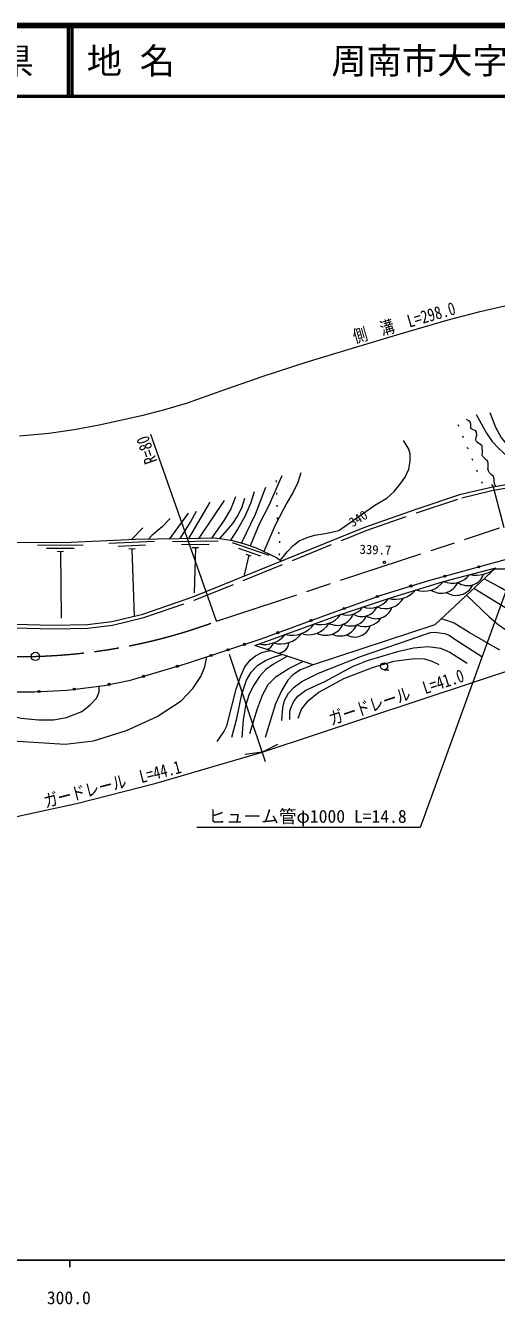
# Model space of a CAD drawing. Units: millimetres at full size, sheet at 1:1000; details may follow other scales. Extents: x 40000 to 680000, y 20000 to 380000.
# Drawn here: x 361722 to 428411, y 198715 to 380000 of the extents above; entities that cross this region are included whole.
import ezdxf
from ezdxf.enums import TextEntityAlignment as Align

# ---------------------------------------------------------------- set-up
doc = ezdxf.new("R2010")
doc.units = ezdxf.units.MM
doc.header["$LTSCALE"] = 1000
for name, pattern in [('CHAIN', [18.5, 12, -1.5, 3.5, -1.5]), ('DASHED', [7.5, 6, -1.5]), ('DOTTED', [1.75, 0.25, -1.5])]:
    doc.linetypes.add(name, pattern=pattern)
for name, color, linetype, lineweight in [('M-BGD', 7, 'Continuous', 13), ('M-BMK', 2, 'CHAIN', 13), ('M-BMK-SRVR', 3, 'Continuous', 13), ('M-STR-HTXT', 7, 'Continuous', 13), ('M-TTL', 2, 'Continuous', 140), ('M-TTL-BAND', 7, 'Continuous', 25), ('M-TTL-LINE', 7, 'Continuous', 50)]:
    doc.layers.add(name, color=color, linetype=linetype, lineweight=lineweight)
doc.layers.add('M-TTL-TXT', color=7, linetype='Continuous')
doc.styles.add('ＭＳ ゴシック', font='')
doc.styles.get('ＭＳ ゴシック').set_extended_font_data('MS Gothic')

msp = doc.modelspace()

# ---------------------------------------------------------------- hatches: boundary and pattern name
at = {"layer": 'M-BGD'}
for points in [[(425789, 303242, -0.41421), (425894, 303426, -0.41421), (426079, 303321, -1)], [(420968, 301918, -0.41421), (421073, 302103, -0.41421), (421257, 301998, -0.41421), (421152, 301813, -0.41421)], [(411400, 299019, -0.41421), (411490, 299211, -0.41421), (411682, 299121, -0.41421), (411592, 298929, -0.41421)], [(416168, 300519, -0.41421), (416268, 300707, -0.41421), (416455, 300607, -0.41421), (416355, 300420, -0.41421)], [(406698, 297318, -0.41421), (406788, 297510, -0.41421), (406980, 297420, -0.41421), (406890, 297228, -0.41421)], [(401999, 295608, -1), (402281, 295711, -1)], [(397303, 293893, -1), (397584, 293996, -1)], [(392582, 292247, -0.41421), (392676, 292437, -0.41421), (392866, 292342, -0.41421), (392771, 292153, -0.41421)], [(387839, 290665, -0.41421), (387933, 290855, -0.41421), (388123, 290760, -0.41421), (388028, 290570, -0.41421)], [(390241, 291467, -1), (390526, 291562, -1)], [(383079, 289134, -0.41421), (383180, 289321, -0.41421), (383367, 289220, -1)], [(373421, 286581, -0.41421), (373539, 286757, -0.41421), (373715, 286639, -0.41421), (373597, 286463, -0.41421)], [(378287, 287709, -0.41421), (378388, 287895, -0.41421), (378574, 287794, -0.41421), (378473, 287608, -0.41421)], [(363479, 285599, -1), (363779, 285614, -1)], [(368467, 285912, -1), (368765, 285950, -0.41421), (368635, 285782, -0.41421)]]:
    msp.add_hatch(color=256, dxfattribs=at).paths.add_polyline_path(points)

# ---------------------------------------------------------------- linework, layer by layer
at = {"layer": 'M-BGD', "linetype": 'DOTTED'}
msp.add_line((422930, 323468), (426708, 314356), dxfattribs=at)
at = {"layer": 'M-BGD'}
for p, q in [((427729, 314946), (427947, 314636)), ((387819, 312448), (384784, 307306)), ((389827, 312658), (386261, 307331)), ((384736, 310864), (382086, 307261)), ((378329, 308809), (376735, 307157)), ((380001, 306850), (373508, 306565)), ((389017, 306926), (382517, 306818)), ((387724, 306455), (383825, 306390)), ((396215, 304865), (391016, 306660)), ((369887, 306343), (363387, 306301)), ((368590, 305885), (364690, 305860)), ((367098, 305425), (366188, 305419)), ((366643, 305422), (366739, 296008)), ((378722, 306343), (374826, 306173)), ((377248, 305828), (376339, 305789)), ((376794, 305808), (377083, 296268)), ((386237, 305980), (385327, 305965)), ((385782, 305972), (385606, 299567)), ((395029, 304799), (391909, 305876)), ((393322, 304912), (392615, 301917)), ((393686, 304786), (392958, 305037)), ((412507, 288675), (413174, 288675))]:
    msp.add_line(p, q, dxfattribs=at)
at = {"layer": 'M-BGD', "linetype": 'DASHED'}
msp.add_line((427947, 314636), (430781, 303867), dxfattribs=at)
at = {"layer": 'M-BGD'}
for points in [[(289189, 329054), (302434, 329673), (318525, 322116), (334382, 314520), (343459, 309487), (350908, 306671), (368164, 306782), (377297, 307182), (386557, 307335), (388446, 307363), (389561, 307263), (391051, 306987), (392722, 306547), (394387, 305972), (397277, 304589), (397972, 304086)], [(425550, 324871), (426997, 322228), (427831, 321050), (428795, 319981), (430009, 318886), (431382, 318108), (433095, 317331), (434300, 316949), (435388, 316816), (435852, 316831)], [(427479, 325155), (428298, 323057), (429146, 321506), (430147, 320335), (431106, 319494), (432149, 318896), (433546, 318397), (434786, 318034)], [(428303, 314700), (428169, 314954), (428106, 315285), (428106, 315758), (427982, 316098), (427727, 316331), (427413, 316596), (427292, 316859), (427219, 317146), (427253, 317322), (427267, 317923), (427213, 318141), (427129, 318284), (426993, 318410), (426474, 318904), (426402, 319085), (426402, 319267), (426445, 319418), (426463, 319597), (426408, 320361), (426327, 320488), (426157, 320597), (425659, 320961), (425523, 321124), (425493, 321323), (425547, 321693), (425657, 321937), (425612, 322347), (425433, 322591), (425115, 322692), (424810, 322900), (424766, 323304), (424766, 323517), (424708, 323813), (424499, 323978), (424154, 324159)], [(397817, 304198), (398776, 305393), (399593, 306232), (400492, 306950), (401629, 307420), (402649, 307745), (404206, 308002), (406114, 308411), (411210, 311994), (412897, 313027), (413940, 313936), (414752, 314929), (415474, 315992), (416014, 317125), (416219, 318261), (416219, 319234), (416014, 319971), (415254, 321187)], [(398004, 316163), (396163, 311990), (394814, 309318), (393555, 306260)], [(400710, 316601), (400289, 315211), (399645, 313858), (398745, 312323), (397069, 309168), (395478, 305450)], [(360143, 295123), (365640, 294985), (370492, 295098), (373931, 295511), (378326, 296567), (385427, 299006), (409795, 308874), (417064, 311471), (423370, 313555), (427683, 314589), (431657, 315297)], [(394086, 313892), (393569, 312239), (392722, 310303), (391779, 308652), (390758, 307041)], [(395708, 314535), (394220, 310677), (392282, 306663)], [(391459, 313188), (390775, 311496), (389767, 309746), (388055, 307357)], [(392753, 312974), (392291, 311600), (391748, 310513), (391035, 309400), (390204, 308483), (389170, 307298)], [(382197, 310133), (381058, 308933), (379621, 307695), (379115, 307212)], [(385862, 311136), (385144, 309737), (384327, 308475), (383570, 307286)], [(359786, 285575), (362972, 285575), (367601, 285801), (372876, 286475), (376561, 287195), (384647, 289600), (395081, 293081), (405017, 296710), (412232, 299320), (418860, 301340), (434150, 305537), (436861, 305993), (440670, 306513), (446504, 306872), (451101, 306903), (456441, 306680), (461388, 306117), (465290, 305245), (470775, 302951), (474440, 300453), (477913, 297347), (477984, 296711)], [(449086, 306890), (449131, 301554), (448972, 300070), (448510, 299018), (447663, 298043), (446303, 297415), (443724, 296902), (443196, 296882), (441840, 296815), (440988, 296781), (440055, 296781), (439322, 296851), (437786, 297174), (435109, 297852), (431077, 299128), (428930, 300356), (426677, 301593)], [(428188, 303009), (430005, 303008), (431405, 303174), (432715, 303573), (434720, 304425), (436757, 305976)], [(424198, 299269), (427365, 296183), (428684, 295098), (429768, 294348), (430699, 293885), (431735, 293606)], [(425224, 300231), (429389, 297695), (431176, 296680), (433177, 295884), (435885, 294954), (437424, 294620)], [(315198, 297225), (322603, 294110), (331746, 291047), (339691, 288682), (343410, 287864), (353247, 284009), (357854, 282636), (361091, 281830), (363539, 281585), (365653, 281585), (367538, 281907), (369683, 282774), (370814, 283682), (371817, 284725), (372141, 285554), (372141, 286381)], [(428916, 291458), (424542, 293956), (422409, 295304), (421537, 295632), (420605, 295902)], [(397997, 281487), (398146, 283286), (398408, 284312), (398966, 285382), (399778, 286229), (400860, 287027), (403220, 288223), (409299, 290619), (416358, 293003), (417820, 293548), (419066, 293942), (419713, 294006), (420391, 293939), (421092, 293810), (421711, 293578), (422528, 293041), (426359, 290579)], [(399147, 281636), (399164, 282792), (399317, 283388), (399661, 284129), (400265, 284962), (401426, 285779), (404103, 287021), (408050, 289155), (410162, 289976), (414586, 291331), (416684, 291809), (418744, 291979), (420469, 291721), (421792, 291188), (424276, 289641)], [(320188, 284649), (322839, 286668), (324449, 287446), (325875, 287905), (327000, 288141), (328095, 288081), (337617, 284500), (344353, 282174), (349931, 280436), (353972, 279515), (360645, 278543), (367313, 278134), (371332, 278604), (376010, 280056), (380341, 282035), (383764, 284278), (385396, 286025), (386550, 287705), (387110, 289105), (387377, 290511)], [(388879, 278500), (389809, 279880), (390215, 280753), (391553, 285910), (392212, 287836), (392788, 289077), (393509, 290053), (394296, 290674), (395272, 291161), (396389, 291396)], [(390952, 279124), (391628, 281791), (392375, 285229), (393012, 287195), (393659, 288355), (394640, 289325), (395689, 289983), (396718, 290444), (398000, 290864)], [(398821, 290594), (396852, 289473), (395762, 288698), (394859, 287712), (394049, 286511), (393368, 285220), (392870, 283558), (392532, 281600), (392334, 279092)], [(420320, 289377), (419314, 289849), (418262, 290167), (416855, 290255), (413819, 289867), (410810, 288949), (406745, 287388), (403301, 285486), (401572, 284087), (400803, 283129), (400287, 281782)], [(393464, 279634), (394559, 283201), (395259, 285063), (396073, 286580), (397236, 287731), (398998, 288871), (400998, 289876)], [(402438, 289401), (400672, 288660), (399561, 287945), (398881, 287188), (398025, 285771), (397127, 283851), (395661, 279094)]]:
    msp.add_lwpolyline(points, dxfattribs=at)
at = {"layer": 'M-BGD', "linetype": 'DOTTED'}
msp.add_lwpolyline([(397196, 315534), (397383, 309941), (397697, 306920), (397624, 304338)], dxfattribs=at)
at = {"layer": 'M-BGD', "linetype": 'DASHED'}
msp.add_lwpolyline([(360118, 294624), (365640, 294485), (370527, 294599), (374020, 295018), (378466, 296086), (385602, 298537), (409973, 308407), (417227, 310998), (423507, 313073), (427785, 314100), (431747, 314805)], dxfattribs=at)
at = {"layer": 'M-BGD'}
msp.add_lwpolyline([(394179, 292125), (405908, 296392), (413110, 298774), (420933, 301210), (428335, 303147), (419695, 295049), (402438, 289401)], close=True, dxfattribs=at)
for centre, radius in [((412545, 303913), 150), ((425934, 303282), 150), ((421112, 301958), 150), ((411541, 299070), 150), ((416311, 300563), 150), ((406839, 297369), 150), ((402140, 295659), 150), ((397444, 293944), 150), ((392724, 292295), 150), ((387981, 290713), 150), ((390383, 291514), 150), ((383223, 289177), 150), ((412507, 289175), 500), ((373568, 286610), 150), ((378431, 287751), 150), ((363629, 285607), 150), ((368616, 285931), 150)]:
    msp.add_circle(centre, radius, dxfattribs=at)
for centre, radius, start, end in [((425516, 306362), 4276, 258.09278, 311.23764), ((418116, 303367), 3548, 252.0398, 322.55487), ((420612, 302075), 2544, 235.48463, 336.63679), ((422152, 304109), 3145, 247.20379, 322.12663), ((424351, 302975), 2369, 233.65959, 341.56382), ((414026, 302722), 4053, 256.93795, 317.65672), ((422710, 301839), 2612, 237.74459, 334.54467), ((407223, 299264), 2838, 252.90566, 323.68523), ((409339, 298636), 2402, 239.33203, 334.28749), ((410490, 300657), 3227, 252.29992, 324.29096), ((411374, 298304), 2381, 235.73711, 340.1084), ((412686, 300242), 2900, 245.94117, 331.37147), ((403522, 298600), 3524, 255.10759, 324.45129), ((405876, 297349), 2370, 240.64073, 340.7799), ((407781, 297370), 2478, 244.49365, 335.35049), ((409767, 297628), 2829, 246.20429, 325.80785), ((395554, 295994), 3741, 257.80818, 322.17949), ((397854, 296005), 3671, 253.85826, 323.24171), ((399479, 297426), 3850, 255.41094, 324.57673), ((401835, 296989), 3346, 251.90503, 329.36755), ((404231, 296332), 2758, 243.81742, 334.22091), ((406239, 296079), 2603, 244.75735, 336.45503), ((408335, 295660), 2336, 239.6789, 341.25228), ((395439, 292951), 1472, 288.48854, 341.2873), ((397447, 292612), 1578, 271.38103, 356.84618)]:
    msp.add_arc(centre, radius, start, end, dxfattribs=at)
at = {"layer": 'M-BMK'}
msp.add_line((388763, 295563), (428842, 308803), dxfattribs=at)
msp.add_arc((360894, 370552), 80000, 254.6742, 290.38768, dxfattribs=at)
at = {"layer": 'M-BMK-SRVR'}
msp.add_circle((363106, 290582), 600, dxfattribs=at)
at = {"layer": 'M-STR-HTXT'}
for p, q in [((388763, 295563), (379472, 322044)), ((395724, 275608), (390623, 290861)), ((395251, 277023), (434114, 289906)), ((395251, 277023), (397451, 278112)), ((395251, 277023), (392822, 276667))]:
    msp.add_line(p, q, dxfattribs=at)
for points in [[(429603, 340231), (425894, 339370), (421510, 338226), (414720, 336263), (407990, 334226), (401404, 332235), (395171, 330216), (389398, 328183), (384615, 326478), (381404, 325544), (378136, 324669), (372150, 323337), (368622, 322676), (365011, 322179), (360882, 321818)], [(431264, 303994), (417605, 266340), (385955, 266340)], [(349608, 266578), (352786, 266632), (357804, 267337), (368927, 269713), (380218, 272622), (395251, 277023)]]:
    msp.add_lwpolyline(points, dxfattribs=at)
at = {"layer": 'M-TTL'}
msp.add_line((680000, 380000), (40000, 380000), dxfattribs=at)
at = {"layer": 'M-TTL-BAND'}
for p, q in [((40000, 205000), (579000, 205000)), ((368000, 205000), (368000, 204000))]:
    msp.add_line(p, q, dxfattribs=at)
at = {"layer": 'M-TTL-LINE'}
for p, q in [((367750, 380000), (367750, 370000)), ((368250, 380000), (368250, 370000)), ((40000, 370000), (680000, 370000))]:
    msp.add_line(p, q, dxfattribs=at)

# ---------------------------------------------------------------- texts
at = {"layer": 'M-BGD', "style": 'ＭＳ ゴシック'}
msp.add_text('340', height=1320, rotation=31.148, dxfattribs=at).set_placement((408825, 310119), align=Align.MIDDLE_CENTER)
msp.add_text('339.7', height=1320, rotation=358.315, dxfattribs=at).set_placement((409032, 305774), align=Align.MIDDLE_LEFT)
at = {"layer": 'M-STR-HTXT', "style": 'ＭＳ ゴシック', "width": 0.8}
for s, rotation, p in [('側\u3000溝\u3000L=298.0', 16.119, (415742, 336505)), ('ガードレール\u3000L=41.0', 18.34, (414699, 283415)), ('ガードレール\u3000L=44.1', 14.449, (374374, 271063))]:
    msp.add_text(s, height=1833, rotation=rotation, dxfattribs=at).set_placement(p, align=Align.BOTTOM_CENTER)
msp.add_text('R=80', height=1833, rotation=109.334, dxfattribs=at).set_placement((379585, 322197), align=Align.BOTTOM_RIGHT)
at = {"layer": 'M-STR-HTXT', "style": 'ＭＳ ゴシック'}
msp.add_text('ヒューム管φ1000 L=14.8', height=1833, dxfattribs=at).set_placement((415705, 266440), align=Align.BOTTOM_RIGHT)
at = {"layer": 'M-TTL-BAND', "style": 'ＭＳ ゴシック'}
msp.add_text('300.0', height=1833, dxfattribs=at).set_placement((367844, 198195), align=Align.BOTTOM_CENTER)
at = {"layer": 'M-TTL-TXT', "style": 'ＭＳ ゴシック'}
msp.add_text('山\u3000口\u3000県', height=3666, dxfattribs=at).set_placement((350375, 375000), align=Align.MIDDLE_CENTER)
for s, p in [('地 名', (370380, 375000)), ('周南市大字八代', (405024, 375000))]:
    msp.add_text(s, height=3666, dxfattribs=at).set_placement(p, align=Align.MIDDLE_LEFT)

doc.saveas('drawing.dxf')
